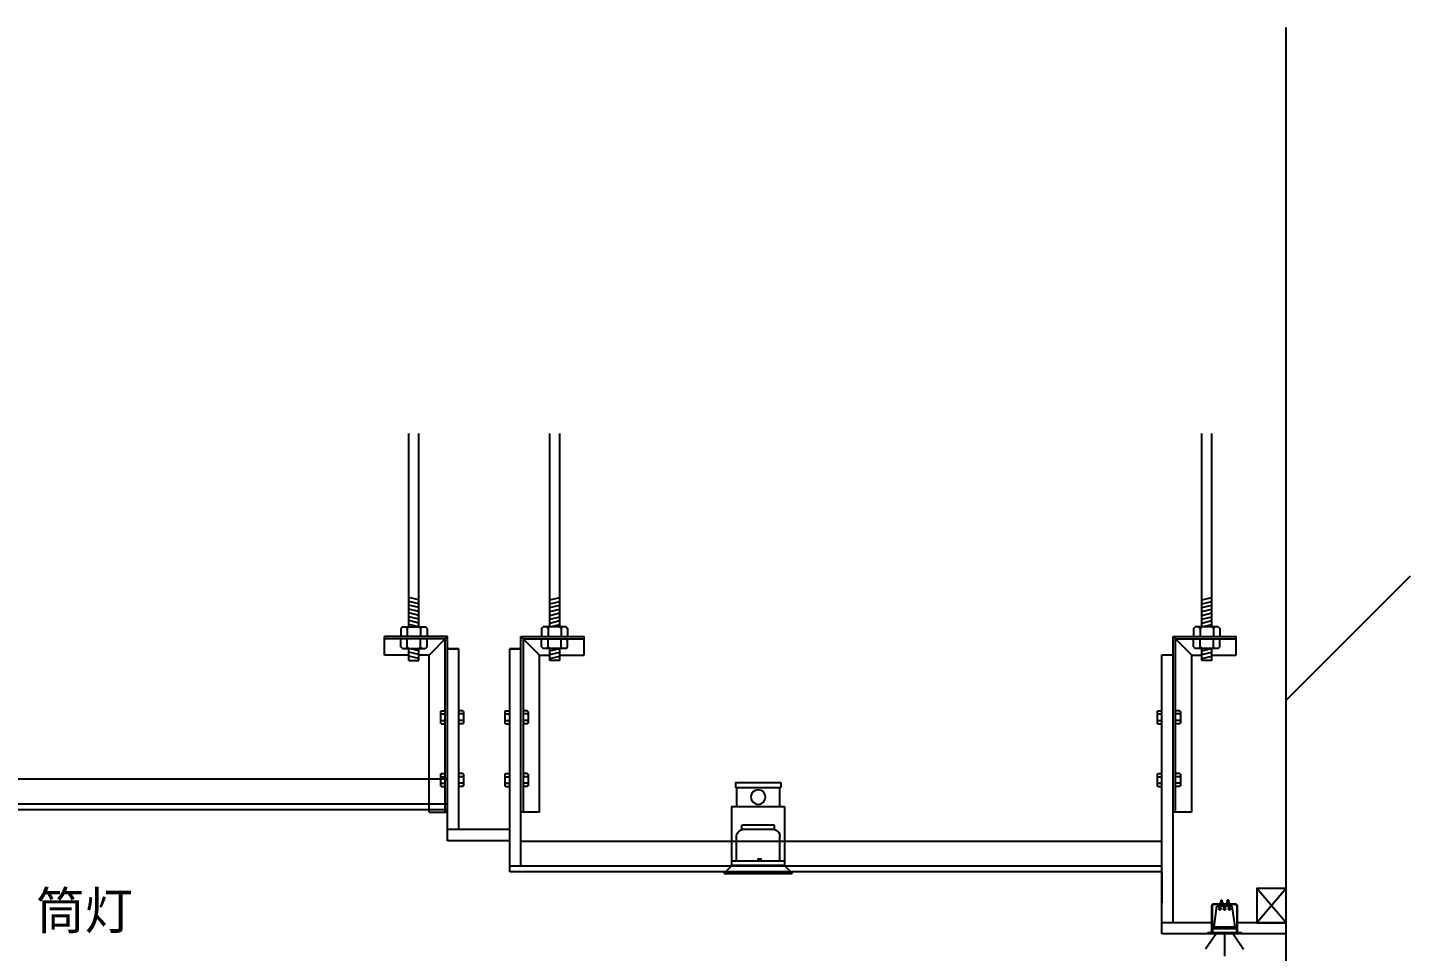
# Model space of a CAD drawing. Header units: metres. Extents: x 31158 to 39558, y -620 to 2330.
# Drawn here: x 37332 to 39558, y 788 to 2275 of the extents above; entities that cross this region are included whole.
import ezdxf

# ---------------------------------------------------------------- set-up
doc = ezdxf.new("R2010")
doc.units = ezdxf.units.M
for name, color, linetype in [('2', 96, 'Continuous'), ('3', 2, 'Continuous'), ('4', 6, 'Continuous'), ('5', 5, 'Continuous'), ('7', 7, 'Continuous'), ('D', 3, 'Continuous'), ('PUB_DIM', 3, 'Continuous'), ('PUB_TEXT', 7, 'Continuous'), ('家具', 2, 'Continuous')]:
    doc.layers.add(name, color=color, linetype=linetype)
doc.dimstyles.get("Standard").update_dxf_attribs({"dimtxt": 2.5, "dimasz": 2.5, "dimexe": 1.25, "dimexo": 0.625, "dimtad": 1, "dimcen": 2.5, "dimazin": 3, "dimtfac": 1, "dimtmove": 0, "dimatfit": 3})

# ---------------------------------------------------------------- blocks, each defined once
blk = doc.blocks.new('A$C4A56615C')
at = {"layer": '5'}
for p, q in [((101.83, 282.82), (0, 282.82)), ((0, 252.82), (0, 282.82)), ((97.83, 278.82), (0, 278.82)), ((71.83, 252.82), (101.83, 282.82)), ((97.83, 0), (97.83, 278.82)), ((101.83, 0), (101.83, 282.82)), ((39.35, 252.82), (0, 252.82)), ((71.83, 252.82), (55.35, 252.82)), ((71.83, 0), (71.83, 252.82)), ((71.83, 0), (101.83, 0))]:
    blk.add_line(p, q, dxfattribs=at)
at = {"layer": 'D'}
for p, q in [((55.35, 341.47), (39.35, 345.41)), ((55.35, 335.28), (39.35, 339.22)), ((55.35, 329.09), (39.35, 333.04)), ((55.35, 322.91), (39.35, 326.85)), ((55.35, 316.72), (39.35, 320.67)), ((55.35, 310.54), (39.35, 314.48)), ((55.35, 304.35), (39.35, 308.29)), ((55.35, 298.17), (39.35, 302.11)), ((55.35, 259.64), (39.35, 263.58)), ((55.35, 253.46), (39.35, 257.4)), ((55.35, 247.27), (39.35, 251.21))]:
    blk.add_line(p, q, dxfattribs=at)
at = {"layer": '家具', "color": 3}
for p, q in [((39.35, 298.17), (39.35, 609.46)), ((55.35, 298.17), (55.35, 609.46)), ((29.18, 298.17), (26.55, 295.54)), ((26.55, 295.54), (26.55, 282.82)), ((29.18, 298.17), (66.16, 298.17)), ((36.77, 295.54), (34.14, 298.17)), ((39.46, 298.17), (36.83, 295.54)), ((36.83, 295.54), (36.83, 282.82)), ((57.92, 295.54), (55.29, 298.17)), ((60.61, 298.17), (57.98, 295.54)), ((57.98, 295.54), (57.98, 282.82)), ((68.79, 295.54), (66.16, 298.17)), ((68.79, 295.54), (68.79, 282.82)), ((26.55, 266.1), (26.55, 278.82)), ((36.83, 266.1), (36.83, 278.82)), ((57.98, 266.1), (57.98, 278.82)), ((68.79, 266.1), (68.79, 278.82)), ((29.18, 263.47), (26.55, 266.1)), ((29.18, 263.47), (66.16, 263.47)), ((36.77, 266.1), (34.14, 263.47)), ((39.46, 263.47), (36.83, 266.1)), ((39.35, 244.21), (39.35, 263.58)), ((57.92, 266.1), (55.29, 263.47)), ((55.35, 244.21), (55.35, 263.53)), ((60.61, 263.47), (57.98, 266.1)), ((68.79, 266.1), (66.16, 263.47)), ((39.35, 244.21), (55.35, 244.21)), ((90.16, 161.83), (91.47, 163.15)), ((90.16, 161.83), (90.16, 143.34)), ((91.47, 158.04), (90.16, 159.35)), ((90.16, 156.69), (91.47, 158.01)), ((91.47, 163.15), (97.83, 163.15)), ((91.47, 158.01), (97.83, 158.01)), ((126.19, 163.15), (119.83, 163.15)), ((126.19, 158.01), (119.83, 158.01)), ((127.51, 161.83), (126.19, 163.15)), ((126.19, 158.04), (127.51, 159.35)), ((127.51, 156.69), (126.19, 158.01)), ((127.51, 161.83), (127.51, 143.34)), ((91.47, 147.46), (90.16, 148.78)), ((90.16, 146.12), (91.47, 147.43)), ((91.47, 142.03), (90.16, 143.34)), ((91.47, 147.43), (97.83, 147.43)), ((91.47, 142.03), (97.83, 142.03)), ((126.19, 147.43), (119.83, 147.43)), ((126.19, 142.03), (119.83, 142.03)), ((126.19, 147.46), (127.51, 148.78)), ((127.51, 146.12), (126.19, 147.43)), ((126.19, 142.03), (127.51, 143.34)), ((90.16, 60.81), (91.47, 62.12)), ((90.16, 60.81), (90.16, 42.32)), ((91.47, 57.01), (90.16, 58.32)), ((90.16, 55.66), (91.47, 56.98)), ((91.47, 46.44), (90.16, 47.75)), ((90.16, 45.09), (91.47, 46.41)), ((91.47, 62.12), (97.83, 62.12)), ((91.47, 56.98), (97.83, 56.98)), ((91.47, 46.41), (97.83, 46.41)), ((126.19, 62.12), (119.83, 62.12)), ((126.19, 56.98), (119.83, 56.98)), ((126.19, 46.41), (119.83, 46.41)), ((127.51, 60.81), (126.19, 62.12)), ((126.19, 57.01), (127.51, 58.32)), ((127.51, 55.66), (126.19, 56.98)), ((126.19, 46.44), (127.51, 47.75)), ((127.51, 45.09), (126.19, 46.41)), ((127.51, 60.81), (127.51, 42.32)), ((91.47, 41), (90.16, 42.32)), ((91.47, 41), (97.83, 41)), ((126.19, 41), (119.83, 41)), ((126.19, 41), (127.51, 42.32))]:
    blk.add_line(p, q, dxfattribs=at)
blk = doc.blocks.new('A$C199F71E8')
at = {"layer": '7'}
for p, q in [((20.27, 146.94), (20.27, 138.84)), ((21.71, 138.84), (20.27, 138.84)), ((21.71, 108.32), (21.71, 138.84)), ((91.17, 138.84), (21.71, 138.84)), ((21.71, 108.32), (14.13, 108.32)), ((91.17, 108.32), (21.71, 108.32)), ((30.17, 71.27), (30.17, 78.01)), ((30.17, 78.01), (82.86, 78.01)), ((30.17, 71.27), (82.86, 71.27)), ((82.86, 71.27), (82.86, 78.01)), ((21.71, 20.14), (21.71, 60.36)), ((91.33, 20.14), (91.33, 60.36)), ((3.99, 3.2), (109.05, 3.2)), ((14.13, 20.14), (98.9, 20.14)), ((14.13, 13.38), (98.9, 13.38))]:
    blk.add_line(p, q, dxfattribs=at)
for points in [[(14.13, 108.32), (14.13, 13.38), (3.99, 3.2), (0, 3.2), (2.82, 0), (110.22, 0.01), (113, 3.2), (109.05, 3.2), (98.9, 13.38), (98.9, 108.32), (91.17, 108.32), (91.17, 138.84), (92.52, 138.84), (92.52, 146.94), (20.32, 146.94)], [(91.17, 138.84), (53.44, 138.84), (21.79, 138.84)]]:
    blk.add_lwpolyline(points, dxfattribs=at)
blk.add_lwpolyline([(52.17, 20.14), (56.8, 20.14), (56.8, 24), (52.17, 24)], close=True, dxfattribs=at)
blk.add_circle((56.52, 123.42), 11.78, dxfattribs=at)
for centre, start, end in [((33.05, 60.31), 104.69, 179.74), ((79.99, 60.31), 0.26, 75.31)]:
    blk.add_arc(centre, 11.34, start, end, dxfattribs=at)
blk = doc.blocks.new('A$C72CB78D6')
at = {"layer": '3'}
blk.add_lwpolyline([(46, 2.56), (46, 44.91, 0.41), (43.27, 47.65), (9.73, 47.65, 0.41), (7, 44.91), (7, 2.56)], format="xyb", dxfattribs=at)
at = {"layer": '4'}
for p, q in [((19.4, 51.54), (23.12, 51.54)), ((19.4, 51.54), (19.4, 48.56)), ((19.4, 47.27), (19.4, 44.47)), ((19.4, 47.27), (23.12, 47.27)), ((20.36, 54.16), (22.15, 54.16)), ((20.36, 54.16), (20.36, 51.54)), ((22.15, 54.16), (22.15, 51.54)), ((23.12, 51.54), (23.12, 48.56)), ((23.12, 47.27), (23.12, 44.47)), ((33.6, 51.54), (29.88, 51.54)), ((29.88, 51.54), (29.88, 48.56)), ((33.6, 47.27), (29.88, 47.27)), ((29.88, 47.27), (29.88, 44.47)), ((32.63, 54.16), (30.85, 54.16)), ((30.85, 54.16), (30.85, 51.54)), ((32.63, 54.16), (32.63, 51.54)), ((33.6, 51.54), (33.6, 48.56)), ((33.6, 47.27), (33.6, 44.47)), ((9.63, 11.32), (14.31, 44.47)), ((43.37, 11.32), (38.69, 44.47)), ((9.63, 11.32), (9.63, 8.77)), ((43.37, 11.32), (43.37, 8.77))]:
    blk.add_line(p, q, dxfattribs=at)
blk.add_lwpolyline([(46.91, 2.56), (46.91, 44.91, 0.41), (43.27, 48.56), (9.73, 48.56, 0.41), (6.09, 44.91), (6.09, 2.56)], format="xyb", dxfattribs=at)
for points in [[(38.69, 44.47), (14.31, 44.47)], [(53, 2.26), (53, 2.56), (0, 2.56), (0, 2.26)], [(2.4, 0), (50.6, 0)], [(7.45, 8.77), (7.45, 2.56)], [(45.55, 8.77), (7.45, 8.77)], [(43.37, 11.32), (9.63, 11.32)], [(45.55, 2.56), (45.55, 8.77)]]:
    blk.add_lwpolyline(points, dxfattribs=at)
for points in [[(16.36, 40.54), (18.72, 38.3), (20.85, 40.55), (18.48, 42.78)], [(24.33, 40.54), (26.7, 38.3), (28.82, 40.55), (26.45, 42.78)], [(36.64, 40.54), (34.27, 38.3), (32.15, 40.55), (34.52, 42.78)]]:
    blk.add_lwpolyline(points, close=True, dxfattribs=at)
for centre, start, end in [((1.84, 1.88), 159.78, 286.4), ((51.16, 1.88), 253.6, 20.22)]:
    blk.add_arc(centre, 1.96, start, end, dxfattribs=at)
blk = doc.blocks.new('_CLOSEDFILLED')
at = {"color": 0, "linetype": 'BYBLOCK'}
blk.add_solid([(-1, 0.2), (0, 0), (-1, -0.2)], dxfattribs=at)
blk = doc.blocks.new('*D14')
for p, q in [((39158.3, 915.83), (39158.3, 865.83)), ((39158.05, 865.83), (39157.8, 865.83)), ((39158.3, 815.83), (39158.3, 865.83)), ((39158.3, 865.83), (39158.3, 865.83)), ((39158.55, 865.83), (39158.8, 865.83))]:
    blk.add_line(p, q)
at = {"layer": 'Defpoints'}
for p in [(39158.3, 915.83), (39158.3, 865.83), (39158.3, 815.83)]:
    blk.add_point(p, dxfattribs=at)
at = {"layer": 'PUB_DIM', "xscale": 0.25, "yscale": 0.25}
blk.add_blockref('_CLOSEDFILLED', (39158.3, 865.83), dxfattribs=at)
at = {"layer": 'PUB_DIM', "xscale": 0.25, "yscale": 0.25, "rotation": 180}
blk.add_blockref('_CLOSEDFILLED', (39158.3, 865.83), dxfattribs=at)
at = {"layer": 'PUB_DIM', "insert": (39158.3, 866.955), "char_height": 1, "attachment_point": 5}
blk.add_mtext('0', dxfattribs=at)

msp = doc.modelspace()

# ---------------------------------------------------------------- hatches: boundary and pattern name
at = {"layer": '2'}
h = msp.add_hatch(dxfattribs=at)
h.set_pattern_fill('ANSI31', scale=500)
h.paths.add_polyline_path([(31398.3, 2274.57), (31158.3, 2274.57), (31158.3, 296.26), (31398.3, 296.26)])
h.paths.add_polyline_path([(39558.3, 2274.57), (39358.3, 2274.57), (39358.3, 296.26), (39558.3, 296.26)])

# ---------------------------------------------------------------- linework, layer by layer
for p, q in [((39245.6, 815.82), (39228.74, 791.54)), ((39259.18, 815.82), (39259.18, 779.86)), ((39272.77, 815.82), (39289.62, 791.54))]:
    msp.add_line(p, q, dxfattribs=at)
at = {"layer": '3'}
for p, q in [((39358.3, 296.26), (39358.3, 2274.57)), ((38008.3, 965.83), (38008.3, 1274.66)), ((38026.3, 1274.66), (38008.3, 1274.66)), ((38026.3, 1274.66), (38008.3, 1274.66)), ((38008.3, 1274.66), (38026.3, 1274.66)), ((38008.3, 1274.66), (38026.3, 1274.66)), ((38026.3, 1274.66), (38008.3, 1274.66)), ((38026.3, 1274.66), (38008.3, 1274.66)), ((38008.3, 1274.66), (38026.3, 1274.66)), ((38108.3, 915.83), (38108.3, 1274.66)), ((38126.3, 1274.66), (38108.3, 1274.66)), ((38108.3, 1274.66), (38126.3, 1274.66)), ((38126.3, 1274.66), (38108.3, 1274.66)), ((38108.3, 1274.66), (38126.3, 1274.66)), ((39158.3, 815.82), (39158.3, 1265.25)), ((39158.3, 1265.25), (39176.3, 1265.25)), ((39158.3, 1265.25), (39176.3, 1265.25)), ((38008.3, 965.82), (38008.3, 1024.82)), ((38008.3, 1015.82), (37312, 1015.82)), ((38108.3, 915.82), (38108.3, 983.82)), ((38108.3, 965.82), (38008.3, 965.82)), ((38454.6, 915.82), (38108.3, 915.82)), ((39158.3, 915.82), (38562, 915.82)), ((39238.77, 815.82), (39158.3, 815.82)), ((39358.3, 815.82), (39279.59, 815.82))]:
    msp.add_line(p, q, dxfattribs=at)
at = {"layer": '家具'}
for p, q in [((38026.3, 983.83), (38026.3, 1274.66)), ((38126.3, 924.83), (38126.3, 1274.66)), ((39176.3, 833.82), (39176.3, 1265.25)), ((38008.3, 1064.82), (36526.3, 1064.82)), ((38008.3, 1024.82), (37305.04, 1024.82)), ((38026.3, 983.82), (38026.3, 1024.82)), ((38108.3, 983.82), (38008.3, 983.82)), ((38126.3, 924.82), (38126.3, 983.82)), ((39158.3, 964.82), (38126.3, 964.82)), ((38555.04, 924.82), (38108.3, 924.82)), ((39158.3, 924.82), (38555.04, 924.82)), ((39358.3, 888.83), (39310.99, 833.82)), ((39358.3, 833.82), (39310.99, 888.83)), ((39238.77, 833.82), (39158.3, 833.82)), ((39358.3, 833.82), (39279.59, 833.82))]:
    msp.add_line(p, q, dxfattribs=at)
msp.add_lwpolyline([(39310.99, 833.82), (39358.3, 833.82), (39358.3, 888.83), (39310.99, 888.83)], close=True, dxfattribs=at)

# ---------------------------------------------------------------- block references
msp.add_blockref('A$C4A56615C', (37906.47, 1011.9))
at = {"xscale": -1}
for p in [(38228.07, 1011.9), (39278.13, 1011.9)]:
    msp.add_blockref('A$C4A56615C', p, dxfattribs=at)
at = {"layer": 'PUB_DIM', "xscale": -1}
for name, p in [('A$C199F71E8', (38564.82, 912.62)), ('A$C72CB78D6', (39285.68, 815.82))]:
    msp.add_blockref(name, p, dxfattribs=at)

# ---------------------------------------------------------------- texts
at = {"layer": 'PUB_TEXT'}
msp.add_text('筒灯', height=60, dxfattribs=at).set_placement((37345.69, 823.31))

# ---------------------------------------------------------------- dimensions: what is measured, and where the dimension line sits
at = {"layer": 'PUB_DIM'}
dim = msp.add_linear_dim(base=(39158.3, 865.83), p1=(39158.3, 915.83), p2=(39158.3, 815.83), dimstyle='Standard', dxfattribs=at)
dim.commit()
dim.dimension.update_dxf_attribs({"geometry": '*D14', "text_midpoint": (39158.3, 866.955)})

doc.saveas('drawing.dxf')
